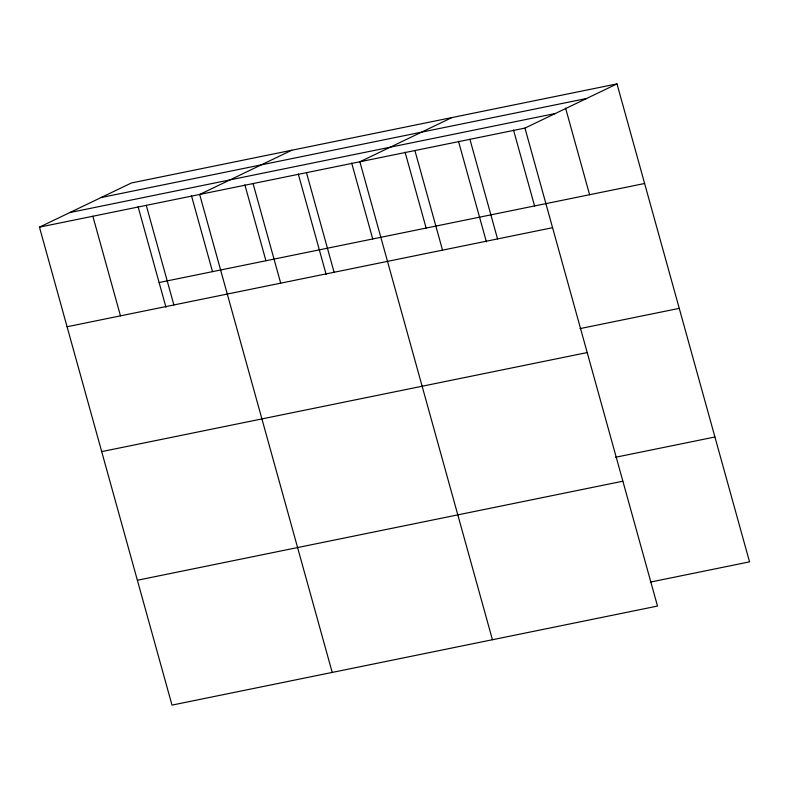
<?xml version="1.0" encoding="UTF-8"?>
<svg xmlns="http://www.w3.org/2000/svg" width="789" height="789" viewBox="0 0 789 789"><rect width="100%" height="100%" fill="white"/><g stroke="black" fill="none" stroke-linecap="round" stroke-linejoin="round"><path stroke-width="1.18" d="M616.998 83.89L524.951 128.094L657.503 606.06L172.002 705.11L39.45 227.143L131.497 182.94L616.998 83.89L749.55 561.857L650.264 582.114M291.713 150.255L199.666 194.459L332.218 672.425M451.929 117.571L359.883 161.775L492.435 639.741M101.12 197.526L586.621 98.477M69.826 212.557L555.328 113.508M39.45 227.143L524.951 128.094M159.112 282.541L644.623 183.492M67.075 326.745L552.576 227.696M579.964 328.609L679.25 308.351M101.702 451.604L587.203 352.555M615.637 457.245L714.923 436.998M137.375 580.25L622.876 481.201M565.595 108.162L589.6 194.715M513.531 130.057L534.567 205.939M469.928 139.318L497.553 238.919M458.498 141.28L486.409 241.898M414.906 150.541L442.53 250.143M405.092 152.178L426.139 228.06M351.687 163.076L372.733 238.959M306.477 172.663L334.102 272.264M298.281 173.965L326.192 274.592M253.072 183.561L280.697 283.162M244.876 184.863L265.923 260.745M191.471 195.761L212.517 271.643M146.261 205.357L173.886 304.948M138.065 206.659L165.976 307.276M92.855 216.245L120.48 315.847"/></g></svg>
